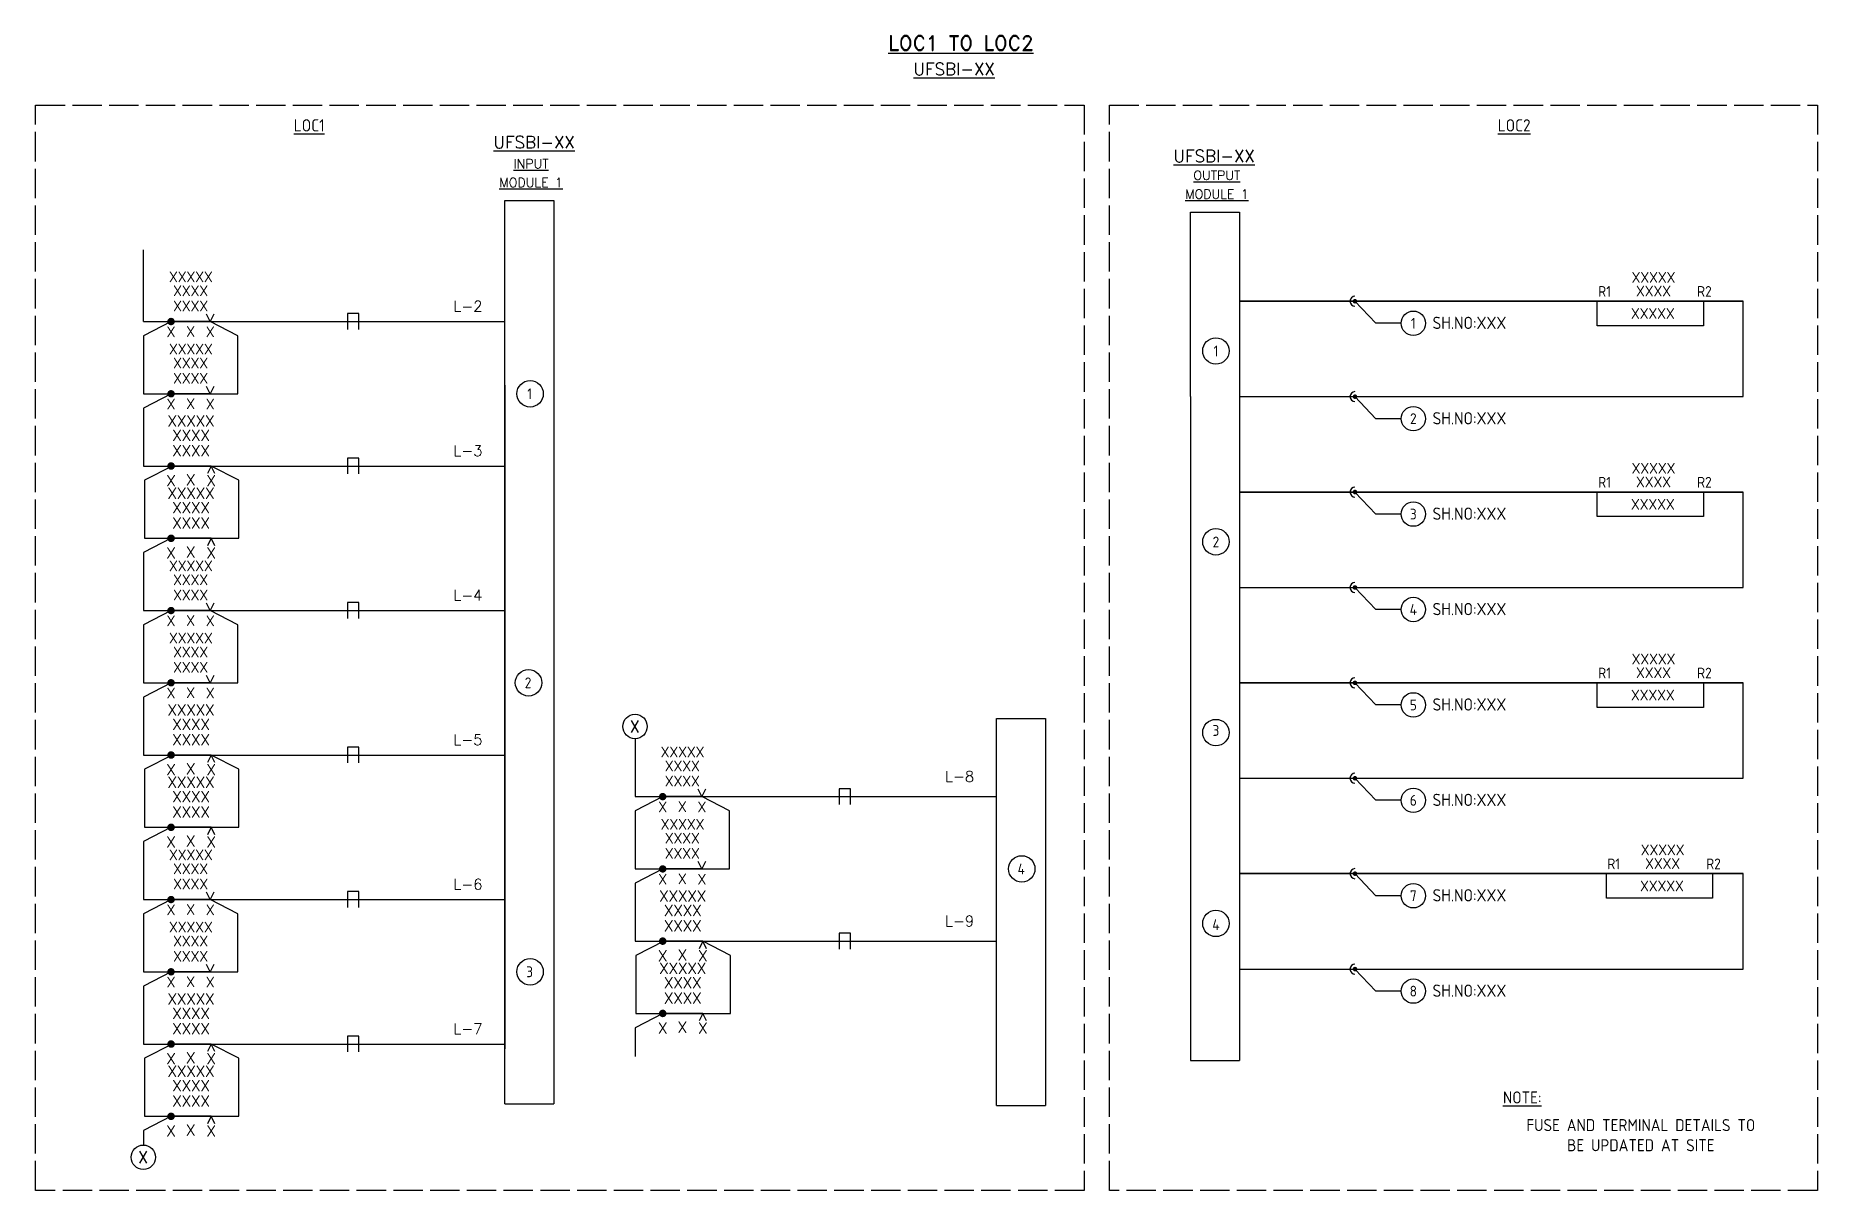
# Model space of a CAD drawing. Header units: millimetres. Extents: x 37 to 401, y 49 to 284.
import ezdxf
from ezdxf.enums import TextEntityAlignment as Align

# ---------------------------------------------------------------- set-up
doc = ezdxf.new("R2010")
doc.units = ezdxf.units.MM
doc.header["$MEASUREMENT"] = 0
doc.linetypes.add('ACAD_ISO02W100', pattern=[15, 12, -3])
doc.styles.add('ISOCP', font='isocp.shx')
doc.styles.add('ROMAND', font='romand')
doc.styles.add('ROMANS', font='romans.shx', dxfattribs={"height": 2.5})
doc.styles.add('SIMPLEXSTYLE', font='simplex.shx')
doc.styles.get("Standard").update_dxf_attribs({"font": 'arial.ttf'})

# ---------------------------------------------------------------- blocks, each defined once
blk = doc.blocks.new('RRT', base_point=(0, 1.75))
for p, q in [((0, 0), (0, 3.5)), ((0, 3.5), (2.5, 3.5)), ((2.5, 3.5), (2.5, 0))]:
    blk.add_line(p, q)
for p in [(1.5, 9), (1.5, 6)]:
    blk.add_attdef('', text='', height=2).set_placement(p, align=Align.MIDDLE)
blk = doc.blocks.new('CTR')
at = {"color": 0, "const_width": 0.45}
blk.add_lwpolyline([(-0.23, 0, 1), (0.23, 0, 1)], format="xyb", close=True, dxfattribs=at)
at = {"color": 0}
blk.add_arc((0, 0), 1, 90, 269.9999, dxfattribs=at)
at = {"style": 'ISOCP'}
blk.add_attdef('CTR', text='', height=2.2, dxfattribs=at).set_placement((0, 3.13), align=Align.MIDDLE_CENTER)
at = {"color": 0, "style": 'ISOCP'}
blk.add_attdef('POS', text='', height=2.2, dxfattribs=at).set_placement((0, -2), align=Align.TOP_CENTER)
blk = doc.blocks.new('UBSBI_IN_BIT')
at = {"style": 'ISOCP'}
for tag, p in [('BIT1', (137.95, 211.25)), ('BIT2', (137.63, 152.27)), ('BIT4', (238.3, 114.29)), ('BIT3', (137.95, 93.29))]:
    blk.add_attdef(tag, text='', height=2.2, dxfattribs=at).set_placement(p, align=Align.MIDDLE_CENTER)
blk = doc.blocks.new('UBSBIT_OUT_BIT')
at = {"style": 'ISOCP'}
for tag, p in [('BIT1', (278.04, 219.99)), ('BIT2', (278.04, 181.01)), ('BIT3', (278.04, 142.54)), ('BIT4', (278.04, 102.92))]:
    blk.add_attdef(tag, text='', height=2.2, dxfattribs=at).set_placement(p, align=Align.MIDDLE_CENTER)
blk = doc.blocks.new('Front_Contact')
at = {"color": 0, "const_width": 0.75}
blk.add_lwpolyline([(-0.38, 0, 1), (0.38, 0, 1)], format="xyb", close=True, dxfattribs=at)
at = {"color": 0}
for points in [[(8, 0), (0, 0)], [(8.75, 1.5), (8, 0), (7.25, 1.5)]]:
    blk.add_lwpolyline(points, dxfattribs=at)
at = {"style": 'ISOCP'}
for tag, p in [('S_NAME', (4, 6.27)), ('R(POS)', (4.05, 9.12)), ('R_NAME', (4, 3.17)), ('C', (4, -2.03))]:
    blk.add_attdef(tag, text='', height=2.2, dxfattribs=at).set_placement(p, align=Align.MIDDLE_CENTER)
at = {"color": 0, "style": 'ISOCP'}
for tag, p in [('A', (0, -1)), ('F', (8, -1))]:
    blk.add_attdef(tag, text='', height=2.2, dxfattribs=at).set_placement(p, align=Align.TOP_CENTER)
at = {"style": 'ISOCP', "flags": 5}
for tag, p in [('WIRING', (4, -4.5)), ('DOC', (4.3, -8.23))]:
    blk.add_attdef(tag, text='', height=2, dxfattribs=at).set_placement(p, align=Align.MIDDLE_CENTER)
blk = doc.blocks.new('Back_Contact')
at = {"color": 0}
for p, q in [((8, 0), (7.25, -1.5)), ((8.75, -1.5), (8, 0))]:
    blk.add_line(p, q, dxfattribs=at)
at = {"color": 0, "const_width": 0.75}
blk.add_lwpolyline([(-0.37, 0, 1), (0.38, 0, 1)], format="xyb", close=True, dxfattribs=at)
at = {"color": 0}
blk.add_lwpolyline([(8, 0), (0, 0)], dxfattribs=at)
at = {"style": 'ISOCP'}
for tag, p in [('S_NAME', (4, 6.11)), ('R(POS)', (3.99, 8.98)), ('R_NAME', (4, 3.05)), ('C', (3.92, -2.74))]:
    blk.add_attdef(tag, text='', height=2.31, dxfattribs=at).set_placement(p, align=Align.MIDDLE_CENTER)
at = {"color": 0, "style": 'ISOCP'}
for tag, p in [('A', (0, -1.76)), ('B', (8, -1.76))]:
    blk.add_attdef(tag, text='', height=2.31, dxfattribs=at).set_placement(p, align=Align.TOP_CENTER)
at = {"style": 'ISOCP', "flags": 5}
for tag, p in [('WIRING', (4, -5.5)), ('DOC', (4.3, -9.23))]:
    blk.add_attdef(tag, text='', height=2, dxfattribs=at).set_placement(p, align=Align.MIDDLE_CENTER)
blk = doc.blocks.new('Relay_Coil_ACI')
at = {"color": 0}
blk.add_lwpolyline([(-21.66, 0), (0, 0), (0, -5), (-21.66, -5)], close=True, dxfattribs=at)
at = {"style": 'ISOCP'}
blk.add_attdef('R(POS)', text='', height=2.2, dxfattribs=at).set_placement((-10.18, 4.86), align=Align.MIDDLE_CENTER)
at = {"color": 0, "style": 'ISOCP'}
for tag, p in [('L-', (-20.17, 2)), ('S_NAME', (-10.18, 2.07)), ('L+', (0.2, 2)), ('R_NAME', (-10.32, -2.5))]:
    blk.add_attdef(tag, text='', height=2.2, dxfattribs=at).set_placement(p, align=Align.MIDDLE_CENTER)
at = {"style": 'ISOCP', "flags": 5}
for tag, p in [('WIRING', (-13.5, -9.5)), ('DOC', (-13.2, -13.23))]:
    blk.add_attdef(tag, text='', height=2, dxfattribs=at).set_placement(p, align=Align.MIDDLE_CENTER)
blk = doc.blocks.new('OUT_TERMINAL')
at = {"style": 'ISOCP'}
for tag, p in [('BIT1', (318.33, 225.64)), ('BIT2', (318.33, 206.17)), ('BIT3', (318.33, 186.7)), ('BIT4', (318.33, 167.23)), ('BIT5', (318.33, 147.76)), ('BIT6', (318.33, 128.29)), ('BIT7', (318.33, 108.82)), ('BIT8', (318.33, 89.35))]:
    blk.add_attdef(tag, text='', height=2.2, dxfattribs=at).set_placement(p, align=Align.MIDDLE_CENTER)
blk = doc.blocks.new('L-X')
at = {"style": 'SIMPLEXSTYLE'}
for tag, p in [('L-1', (130.33, 230.03)), ('L-2', (130.33, 200.54)), ('L-3', (130.33, 171.05)), ('L-4', (130.33, 141.56)), ('L-7', (230.69, 134.06)), ('L-5', (130.33, 112.07)), ('L-8', (230.69, 104.57)), ('L-6', (130.33, 82.58))]:
    blk.add_attdef(tag, text='', height=2.2, dxfattribs=at).set_placement(p, align=Align.MIDDLE_RIGHT)

msp = doc.modelspace()

# ---------------------------------------------------------------- linework, layer by layer
for p, q in [((132.89, 213.03), (132.89, 250.7)), ((132.89, 250.7), (142.87, 250.7)), ((142.87, 250.7), (142.87, 66.34)), ((272.88, 210.67), (272.88, 248.34)), ((272.88, 248.34), (282.87, 248.34)), ((282.87, 248.34), (282.87, 75.2)), ((59.11, 226), (59.11, 240.61)), ((306.42, 230.14), (310.71, 225.64)), ((59.11, 226), (64.76, 226)), ((64.76, 226), (132.89, 226)), ((315.84, 225.64), (310.71, 225.64)), ((64.76, 211.25), (59.11, 208.34)), ((132.89, 213.03), (132.89, 77.56)), ((132.89, 66.34), (132.89, 213.03)), ((59.11, 208.34), (59.11, 196.51)), ((272.88, 210.67), (272.88, 75.2)), ((306.42, 210.67), (310.71, 206.17)), ((315.84, 206.17), (310.71, 206.17)), ((59.11, 196.51), (132.89, 196.51)), ((306.42, 191.2), (310.71, 186.7)), ((315.84, 186.7), (310.71, 186.7)), ((64.76, 181.76), (59.11, 178.85)), ((59.11, 178.85), (59.11, 167.02)), ((306.42, 171.73), (310.71, 167.23)), ((59.11, 167.02), (132.89, 167.02)), ((315.84, 167.23), (310.71, 167.23)), ((64.76, 152.27), (59.11, 149.36)), ((59.11, 149.36), (59.11, 137.53)), ((306.42, 152.26), (310.71, 147.76)), ((315.84, 147.76), (310.71, 147.76)), ((233.25, 66.03), (233.25, 144.99)), ((233.25, 144.99), (243.23, 144.99)), ((243.23, 144.99), (243.23, 66.03)), ((159.47, 140.87), (159.47, 129.04)), ((59.11, 137.53), (132.89, 137.53)), ((306.42, 132.79), (310.71, 128.29)), ((159.47, 129.04), (233.25, 129.04)), ((315.84, 128.29), (310.71, 128.29)), ((64.76, 122.78), (59.11, 119.87)), ((59.11, 119.87), (59.11, 108.04)), ((165.12, 114.29), (159.47, 111.38)), ((306.42, 113.32), (310.71, 108.82)), ((159.47, 111.38), (159.47, 99.55)), ((59.11, 108.04), (132.89, 108.04)), ((315.84, 108.82), (310.71, 108.82)), ((159.47, 99.55), (233.25, 99.55)), ((64.76, 93.29), (59.11, 90.38)), ((306.42, 93.85), (310.71, 89.35)), ((59.11, 90.38), (59.11, 78.55)), ((315.84, 89.35), (310.71, 89.35)), ((165.12, 84.8), (159.47, 81.89)), ((159.47, 81.89), (159.47, 75.98)), ((59.11, 78.55), (132.89, 78.55)), ((272.88, 75.2), (282.87, 75.2)), ((132.89, 66.34), (142.87, 66.34)), ((233.25, 66.03), (243.23, 66.03)), ((64.76, 63.8), (59.11, 60.89)), ((59.11, 60.89), (59.11, 57.93))]:
    msp.add_line(p, q)
at = {"linetype": 'ACAD_ISO02W100', "lineweight": 25, "ltscale": 0.5}
for points in [[(37.12, 270.18), (251.14, 270.18), (251.14, 48.69), (37.12, 48.69)], [(256.3, 270.18), (400.8, 270.18), (400.8, 48.69), (256.3, 48.69)]]:
    msp.add_lwpolyline(points, close=True, dxfattribs=at)
for points in [[(282.87, 210.67), (385.68, 210.67), (385.68, 230.14), (282.87, 230.14), (385.68, 230.14)], [(64.76, 226), (59.11, 223.09), (59.11, 211.25), (78.41, 211.25), (78.41, 223.09), (72.76, 226)], [(64.96, 196.51), (59.31, 193.6), (59.31, 181.76), (78.61, 181.76), (78.61, 193.6), (72.96, 196.51)], [(282.87, 171.73), (385.68, 171.73), (385.68, 191.2), (282.87, 191.2), (385.68, 191.2)], [(64.76, 167.02), (59.11, 164.11), (59.11, 152.27), (78.41, 152.27), (78.41, 164.11), (72.76, 167.02)], [(282.87, 132.79), (385.68, 132.79), (385.68, 152.26), (282.87, 152.26), (385.68, 152.26)], [(64.96, 137.53), (59.31, 134.62), (59.31, 122.78), (78.61, 122.78), (78.61, 134.62), (72.96, 137.53)], [(165.12, 129.04), (159.47, 126.13), (159.47, 114.29), (178.77, 114.29), (178.77, 126.13), (173.12, 129.04)], [(282.87, 93.85), (385.68, 93.85), (385.68, 113.32), (282.87, 113.32), (385.68, 113.32)], [(64.76, 108.04), (59.11, 105.13), (59.11, 93.29), (78.41, 93.29), (78.41, 105.13), (72.76, 108.04)], [(165.32, 99.55), (159.66, 96.64), (159.66, 84.8), (178.97, 84.8), (178.97, 96.64), (173.32, 99.55)], [(64.96, 78.55), (59.31, 75.64), (59.31, 63.8), (78.61, 63.8), (78.61, 75.64), (72.96, 78.55)]]:
    msp.add_lwpolyline(points)
for centre, radius in [((318.33, 225.64), 2.49), ((278.04, 219.99), 2.7), ((138.05, 211.25), 2.7), ((318.33, 206.17), 2.49), ((318.33, 186.7), 2.49), ((278.04, 181.05), 2.7), ((318.33, 167.23), 2.49), ((137.73, 152.27), 2.7), ((318.33, 147.76), 2.49), ((159.47, 143.36), 2.49), ((278.04, 142.11), 2.7), ((318.33, 128.29), 2.49), ((238.4, 114.29), 2.7), ((318.33, 108.82), 2.49), ((278.04, 103.17), 2.7), ((138.05, 93.29), 2.7), ((318.33, 89.35), 2.49), ((59.11, 55.44), 2.49)]:
    msp.add_circle(centre, radius)

# ---------------------------------------------------------------- block references
for name, p, values in [('Front_Contact', (64.76, 226), {'S_NAME': 'XXXX', 'R_NAME': 'XXXX', 'A': 'X', 'F': 'X', 'C': 'X', 'R(POS)': 'XXXXX'}), ('Relay_Coil_ACI', (377.54, 230.14), {'S_NAME': 'XXXX', 'R_NAME': 'XXXXX', 'L+': 'R2', 'R(POS)': 'XXXXX', 'L-': 'R1'}), ('L-X', (-2, -0.91), {'L-1': 'L-2', 'L-2': 'L-3', 'L-3': 'L-4', 'L-4': 'L-5', 'L-5': 'L-6', 'L-6': 'L-7', 'L-7': 'L-8', 'L-8': 'L-9'}), ('OUT_TERMINAL', (0, 0), {'BIT1': '1', 'BIT2': '2', 'BIT3': '3', 'BIT4': '4', 'BIT5': '5', 'BIT6': '6', 'BIT7': '7', 'BIT8': '8'}), ('Front_Contact', (64.76, 211.25), {'S_NAME': 'XXXX', 'R_NAME': 'XXXX', 'A': 'X', 'F': 'X', 'C': 'X', 'R(POS)': 'XXXXX'}), ('UBSBIT_OUT_BIT', (0, 0), {'BIT1': '1', 'BIT2': '2', 'BIT3': '3', 'BIT4': '4'}), ('UBSBI_IN_BIT', (0, 0), {'BIT1': '1', 'BIT2': '2', 'BIT3': '3', 'BIT4': '4'}), ('Relay_Coil_ACI', (377.54, 191.2), {'S_NAME': 'XXXX', 'R_NAME': 'XXXXX', 'L+': 'R2', 'R(POS)': 'XXXXX', 'L-': 'R1'}), ('Front_Contact', (64.76, 167.02), {'S_NAME': 'XXXX', 'R_NAME': 'XXXX', 'A': 'X', 'F': 'X', 'C': 'X', 'R(POS)': 'XXXXX'}), ('Front_Contact', (64.76, 152.27), {'S_NAME': 'XXXX', 'R_NAME': 'XXXX', 'A': 'X', 'F': 'X', 'C': 'X', 'R(POS)': 'XXXXX'}), ('Relay_Coil_ACI', (377.54, 152.26), {'S_NAME': 'XXXX', 'R_NAME': 'XXXXX', 'L+': 'R2', 'R(POS)': 'XXXXX', 'L-': 'R1'}), ('Front_Contact', (165.12, 129.04), {'S_NAME': 'XXXX', 'R_NAME': 'XXXX', 'A': 'X', 'F': 'X', 'C': 'X', 'R(POS)': 'XXXXX'}), ('Front_Contact', (165.12, 114.29), {'S_NAME': 'XXXX', 'R_NAME': 'XXXX', 'A': 'X', 'F': 'X', 'C': 'X', 'R(POS)': 'XXXXX'}), ('Front_Contact', (64.76, 108.04), {'S_NAME': 'XXXX', 'R_NAME': 'XXXX', 'A': 'X', 'F': 'X', 'C': 'X', 'R(POS)': 'XXXXX'}), ('Relay_Coil_ACI', (379.4, 113.32), {'S_NAME': 'XXXX', 'R_NAME': 'XXXXX', 'L+': 'R2', 'R(POS)': 'XXXXX', 'L-': 'R1'}), ('Front_Contact', (64.76, 93.29), {'S_NAME': 'XXXX', 'R_NAME': 'XXXX', 'A': 'X', 'F': 'X', 'C': 'X', 'R(POS)': 'XXXXX'})]:
    msp.add_blockref(name, p).add_auto_attribs(values)
for name, p, xscale, yscale, zscale in [('CTR', (306.42, 230.14), 1.024762559949282, 1.024762559949282, 1.024762559949282), ('RRT', (103.06, 226), -0.9241130198199923, 0.9241130198199923, 0.9241130198199923), ('CTR', (306.42, 210.67), 1.024762559949282, 1.024762559949282, 1.024762559949282), ('RRT', (103.06, 196.51), -0.9241130198199923, 0.9241130198199923, 0.9241130198199923), ('CTR', (306.42, 191.2), 1.024762559949282, 1.024762559949282, 1.024762559949282), ('CTR', (306.42, 171.73), 1.024762559949282, 1.024762559949282, 1.024762559949282), ('RRT', (103.06, 167.02), -0.9241130198199923, 0.9241130198199923, 0.9241130198199923), ('CTR', (306.42, 152.26), 1.024762559949282, 1.024762559949282, 1.024762559949282), ('RRT', (103.06, 137.53), -0.9241130198199923, 0.9241130198199923, 0.9241130198199923), ('CTR', (306.42, 132.79), 1.024762559949282, 1.024762559949282, 1.024762559949282), ('RRT', (203.42, 129.04), -0.9241130198199923, 0.9241130198199923, 0.9241130198199923), ('CTR', (306.42, 113.32), 1.024762559949282, 1.024762559949282, 1.024762559949282), ('RRT', (103.06, 108.04), -0.9241130198199923, 0.9241130198199923, 0.9241130198199923), ('RRT', (203.42, 99.55), -0.9241130198199923, 0.9241130198199923, 0.9241130198199923), ('CTR', (306.42, 93.85), 1.024762559949282, 1.024762559949282, 1.024762559949282), ('RRT', (103.06, 78.55), -0.9241130198199923, 0.9241130198199923, 0.9241130198199923)]:
    msp.add_blockref(name, p, dxfattribs=dict(xscale=xscale, yscale=yscale, zscale=zscale))
at = {"xscale": 1.024762559949282, "yscale": 1.024762559949282, "zscale": 1.024762559949282}
for p in [(64.76, 196.51), (64.76, 181.76), (64.76, 137.53), (64.76, 122.78), (165.12, 99.55), (165.12, 84.8), (64.76, 78.55), (64.76, 63.8)]:
    msp.add_blockref('Back_Contact', p, dxfattribs=at).add_auto_attribs({'S_NAME': 'XXXX', 'R_NAME': 'XXXX', 'A': 'X', 'B': 'X', 'C': 'X', 'R(POS)': 'XXXXX'})

# ---------------------------------------------------------------- texts
at = {"style": 'SIMPLEXSTYLE'}
for s, height, p in [('%%UINPUT', 1.878, (138.24, 257.26)), ('%%UMODULE 1', 1.8778, (138.24, 253.43)), ('%%UOUTPUT', 1.878, (278.23, 254.89)), ('%%UMODULE 1', 1.8778, (278.23, 251.07))]:
    msp.add_text(s, height=height, dxfattribs=at).set_placement(p, align=Align.CENTER)
at = {"style": 'ROMANS'}
for p in [(159.41, 144.58), (59.05, 56.66)]:
    msp.add_text('X', height=2.42, dxfattribs=at).set_placement(p, align=Align.TOP_CENTER)
at = {"attachment_point": 5}
for s, insert, char_height, width, style in [('{\\LLOC1 TO LOC2}', (225.97, 282.84), 3, 113.3092, 'ROMAND'), ('{\\LUFSBI-XX}', (224.62, 277.51), 2.5, 34.8109, 'ROMAND'), ('{\\LLOC1}', (92.96, 266.03), 2.5, 34.8109, 'ISOCP'), ('{\\LLOC2}', (338.91, 266.03), 2.5, 34.8109, 'ISOCP'), ('{\\LUFSBI-XX}', (138.89, 262.61), 2.5, 34.8109, 'ROMAND'), ('{\\LUFSBI-XX}', (277.69, 259.76), 2.5, 34.8109, 'ROMAND')]:
    msp.add_mtext(s, dxfattribs=dict(at, insert=insert, char_height=char_height, width=width, style=style))
at = {"attachment_point": 5, "style": 'ISOCP'}
for s, width, gutter_width, heights, insert, char_height in [('{\\PSH.NO:XXX}', 31.2827, 31.28, [-6.67], (329.79, 227.81), 2.5), ('\\PSH.NO:XXX', 31.2827, 9.99, [-6.67], (329.79, 208.34), 2.5), ('\\PSH.NO:XXX', 31.2827, 9.99, [-6.67], (329.79, 188.87), 2.5), ('\\PSH.NO:XXX', 31.2827, 9.99, [-6.67], (329.79, 169.4), 2.5), ('\\PSH.NO:XXX', 31.2827, 9.99, [-6.67], (329.79, 149.93), 2.5), ('\\PSH.NO:XXX', 31.2827, 9.99, [-6.67], (329.79, 130.46), 2.5), ('\\PSH.NO:XXX', 31.2827, 9.99, [-6.67], (329.79, 110.99), 2.5), ('\\PSH.NO:XXX', 31.2827, 9.99, [-6.67], (329.79, 91.52), 2.5), ('{\\LNOTE:}', 24.0209, 9.99, [-2.96], (340.56, 67.65), 2.464), ('FUSE AND TERMINAL DETAILS TO BE UPDATED AT SITE', 46.6484, 9.99, [-6.62], (364.77, 59.95), 2.464)]:
    msp.add_mtext_dynamic_manual_height_columns(s, width=width, gutter_width=gutter_width, heights=heights, dxfattribs=dict(at, insert=insert, char_height=char_height))

doc.saveas('drawing.dxf')
